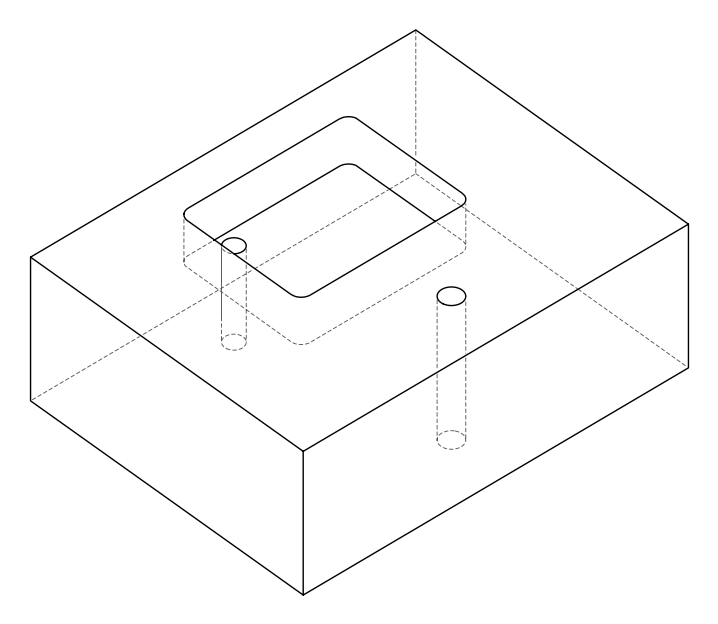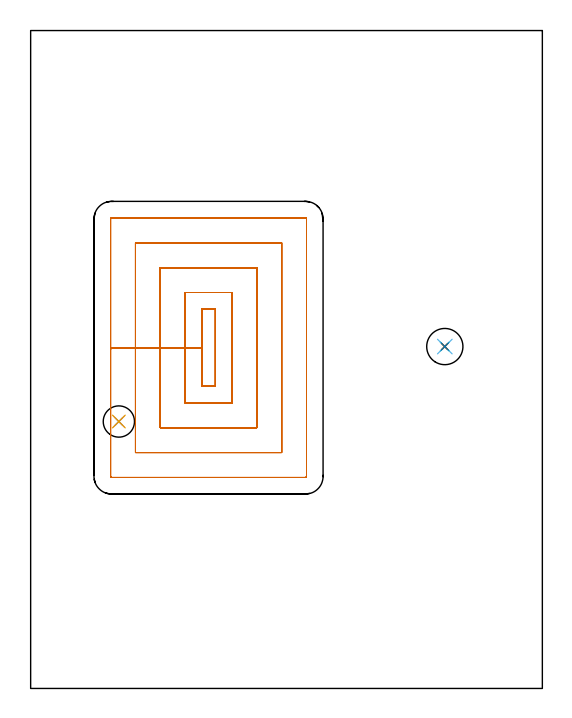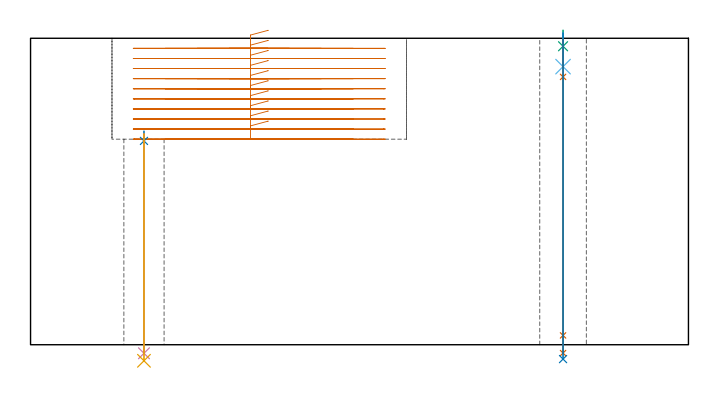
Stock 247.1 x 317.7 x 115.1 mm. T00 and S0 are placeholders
(PLAN: 8 operations, 6 tool changes, 29.3 min)
(1 MILL_RECTANGULAR_POCKET | POCKET_RECTANGULAR_STRAIGHT | NXT0201_012 | Follow Part, ap 4, ae 75% | 27.41 min | 590032 mm3)
(2 SPOT_DRILL | STEP1HOLE | NXT0321_9005460120000 | 0.04 min | 2 mm3)
(3 SPOT_DRILL_1 | STEP1HOLE_1 | NXT0321_9005460120000 | 0.05 min | 193 mm3)
(4 DRILL_THROUGH_HOLE_INTO_CENTER | STEP1HOLE | NXT0301_065 | 0.34 min | 5310 mm3)
(5 DRILL_TO_ENLARGE_THROUGH_HOLE | STEP1HOLE | UGT0301_281 | 0.35 min | 8486 mm3)
(6 DRILL_BLIND_HOLE_INTO_CENTER | STEP1HOLE_1 | NXT0301_042 | 0.05 min | 287 mm3)
(7 GUN_DRILL_THROUGH_HOLE | STEP1HOLE_1 | UGT0307_003 | 0.56 min | 4049 mm3)
(8 SPADE_DRILL_TO_ENLARGE_THROUGH_HOLE | STEP1HOLE_1 | UGT0306_008 | 0.49 min | 23138 mm3)
(TOOL NXT0201_012 | ENDMILL 16mm [2P460-1600-NA 1630] | D16 FL38 Z6)
(TOOL NXT0321_9005460120000 | NC Spot Drill, 142deg, 12mm, Carbide, Uncoated | D12 PA142 FL30 Z2)
(TOOL NXT0301_065 | Carbide Drill 9.4mm [860.1-0940-075A1-MM 2214] | D9.4 PA140 FL98 Z2)
(TOOL UGT0301_281 | Twist Drill 15.1 mm | D15.1 PA118 FL120 Z2)
(TOOL NXT0301_042 | Carbide Drill 7.1mm [860.1-0710-057A1-MM 2214] | D7.1 PA140 FL85 Z2)
(TOOL UGT0307_003 | Gun Drill 7 mm | D7 PA130 FL24 Z1)
(TOOL UGT0306_008 | Spade Drill 17.5mm | D17.5 PA132 FL10 Z2)
(OP 1 MILL_RECTANGULAR_POCKET)
G17 G21 G94 G90
T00 M6
G54
G17 G0 G90 X89.2 Y183.109 S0 M3
G43 Z125.1 H1
Z118.1
G94 G1 Y183.2 Z118.076 F250.
X82.6 Z116.307
Y164.55 Z111.31
Y145.9 F500.
X89.2
Y183.2
X82.6
Y164.55
X74.6
Y137.9
X97.2
Y191.2
X74.6
Y164.55
X62.6
Y125.9
X109.2
Y203.2
X62.6
Y164.55
X50.6
Y113.9
X121.2
Y215.2
X50.6
Y164.55
X38.6
Y102.4
G3 X39.1 Y101.9 R0.5
G1 X132.7
G3 X133.2 Y102.4 R0.5
G1 Y226.7
G3 X132.7 Y227.2 R0.5
G1 X39.1
G3 X38.6 Y226.7 R0.5
G1 Y164.55
Y163.55
G0 X89.2 Y183.109 Z114.31
G1 Y183.2 Z114.286 F250.
X82.6 Z112.517
Y164.55 Z107.52
Y145.9 F500.
X89.2
Y183.2
X82.6
Y164.55
X74.6
Y137.9
X97.2
Y191.2
X74.6
Y164.55
X62.6
Y125.9
X109.2
Y203.2
X62.6
Y164.55
X50.6
Y113.9
X121.2
Y215.2
X50.6
Y164.55
X38.6
Y102.4
G3 X39.1 Y101.9 R0.5
G1 X132.7
G3 X133.2 Y102.4 R0.5
G1 Y226.7
G3 X132.7 Y227.2 R0.5
G1 X39.1
G3 X38.6 Y226.7 R0.5
G1 Y164.55
Y163.55
G0 X89.2 Y183.109 Z110.52
G1 Y183.2 Z110.496 F250.
X82.6 Z108.727
Y164.55 Z103.73
Y145.9 F500.
X89.2
Y183.2
X82.6
Y164.55
X74.6
Y137.9
X97.2
Y191.2
X74.6
Y164.55
X62.6
Y125.9
X109.2
Y203.2
X62.6
Y164.55
X50.6
Y113.9
X121.2
Y215.2
X50.6
Y164.55
X38.6
Y102.4
G3 X39.1 Y101.9 R0.5
G1 X132.7
G3 X133.2 Y102.4 R0.5
G1 Y226.7
G3 X132.7 Y227.2 R0.5
G1 X39.1
G3 X38.6 Y226.7 R0.5
G1 Y164.55
Y163.55
G0 X89.2 Y183.109 Z106.73
G1 Y183.2 Z106.706 F250.
X82.6 Z104.937
Y164.55 Z99.94
Y145.9 F500.
X89.2
Y183.2
X82.6
Y164.55
X74.6
Y137.9
X97.2
Y191.2
X74.6
Y164.55
X62.6
Y125.9
X109.2
Y203.2
X62.6
Y164.55
X50.6
Y113.9
X121.2
Y215.2
X50.6
Y164.55
X38.6
Y102.4
G3 X39.1 Y101.9 R0.5
G1 X132.7
G3 X133.2 Y102.4 R0.5
G1 Y226.7
G3 X132.7 Y227.2 R0.5
G1 X39.1
G3 X38.6 Y226.7 R0.5
G1 Y164.55
Y163.55
G0 X89.2 Y183.109 Z102.94
G1 Y183.2 Z102.916 F250.
X82.6 Z101.147
Y164.55 Z96.15
Y145.9 F500.
X89.2
Y183.2
X82.6
Y164.55
X74.6
Y137.9
X97.2
Y191.2
X74.6
Y164.55
X62.6
Y125.9
X109.2
Y203.2
X62.6
Y164.55
X50.6
Y113.9
X121.2
Y215.2
X50.6
Y164.55
X38.6
Y102.4
G3 X39.1 Y101.9 R0.5
G1 X132.7
G3 X133.2 Y102.4 R0.5
G1 Y226.7
G3 X132.7 Y227.2 R0.5
G1 X39.1
G3 X38.6 Y226.7 R0.5
G1 Y164.55
Y163.55
G0 X89.2 Y183.109 Z99.15
G1 Y183.2 Z99.126 F250.
X82.6 Z97.357
Y164.55 Z92.36
Y145.9 F500.
X89.2
Y183.2
X82.6
Y164.55
X74.6
Y137.9
X97.2
Y191.2
X74.6
Y164.55
X62.6
Y125.9
X109.2
Y203.2
X62.6
Y164.55
X50.6
Y113.9
X121.2
Y215.2
X50.6
Y164.55
X38.6
Y102.4
G3 X39.1 Y101.9 R0.5
G1 X132.7
G3 X133.2 Y102.4 R0.5
G1 Y226.7
G3 X132.7 Y227.2 R0.5
G1 X39.1
G3 X38.6 Y226.7 R0.5
G1 Y164.55
Y163.55
G0 X89.2 Y183.109 Z95.36
G1 Y183.2 Z95.336 F250.
X82.6 Z93.567
Y164.55 Z88.57
Y145.9 F500.
X89.2
Y183.2
X82.6
Y164.55
X74.6
Y137.9
X97.2
Y191.2
X74.6
Y164.55
X62.6
Y125.9
X109.2
Y203.2
X62.6
Y164.55
X50.6
Y113.9
X121.2
Y215.2
X50.6
Y164.55
X38.6
Y102.4
G3 X39.1 Y101.9 R0.5
G1 X132.7
G3 X133.2 Y102.4 R0.5
G1 Y226.7
G3 X132.7 Y227.2 R0.5
G1 X39.1
G3 X38.6 Y226.7 R0.5
G1 Y164.55
Y163.55
G0 X89.2 Y183.109 Z91.57
G1 Y183.2 Z91.546 F250.
X82.6 Z89.777
Y164.55 Z84.78
Y145.9 F500.
X89.2
Y183.2
X82.6
Y164.55
X74.6
Y137.9
X97.2
Y191.2
X74.6
Y164.55
X62.6
Y125.9
X109.2
Y203.2
X62.6
Y164.55
X50.6
Y113.9
X121.2
Y215.2
X50.6
Y164.55
X38.6
Y102.4
G3 X39.1 Y101.9 R0.5
G1 X132.7
G3 X133.2 Y102.4 R0.5
G1 Y226.7
G3 X132.7 Y227.2 R0.5
G1 X39.1
G3 X38.6 Y226.7 R0.5
G1 Y164.55
Y163.55
G0 X89.2 Y183.109 Z87.78
G1 Y183.2 Z87.756 F250.
X82.6 Z85.987
Y164.55 Z80.99
Y145.9 F500.
X89.2
Y183.2
X82.6
Y164.55
X74.6
Y137.9
X97.2
Y191.2
X74.6
Y164.55
X62.6
Y125.9
X109.2
Y203.2
X62.6
Y164.55
X50.6
Y113.9
X121.2
Y215.2
X50.6
Y164.55
X38.6
Y102.4
G3 X39.1 Y101.9 R0.5
G1 X132.7
G3 X133.2 Y102.4 R0.5
G1 Y226.7
G3 X132.7 Y227.2 R0.5
G1 X39.1
G3 X38.6 Y226.7 R0.5
G1 Y164.55
Y163.55
G0 X89.2 Y183.109 Z83.99
G1 Y183.2 Z83.966 F250.
X82.6 Z82.197
Y164.55 Z77.2
Y145.9 F500.
X89.2
Y183.2
X82.6
Y164.55
X74.6
Y137.9
X97.2
Y191.2
X74.6
Y164.55
X62.6
Y125.9
X109.2
Y203.2
X62.6
Y164.55
X50.6
Y113.9
X121.2
Y215.2
X50.6
Y164.55
X38.6
Y102.4
G3 X39.1 Y101.9 R0.5
G1 X132.7
G3 X133.2 Y102.4 R0.5
G1 Y226.7
G3 X132.7 Y227.2 R0.5
G1 X39.1
G3 X38.6 Y226.7 R0.5
G1 Y164.55
Y163.55
G0 Z125.1
M5
M2
(OP 2 SPOT_DRILL)
G17 G21 G94 G90
T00 M6
G54
G17 G0 G90 X42.6 Y128.9 S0 M3
G43 Z125.1 H0
G94 G81 G98 Z76.55 F250. R80.2
G80
M5
M2
(OP 3 SPOT_DRILL_1)
G17 G21 G94 G90
T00 M6
G54
G17 G0 G90 X200. Y165.1 S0 M3
G43 Z125.1 H0
G94 G81 G98 Z112.1 F250. R118.1
G80
M5
M2
(OP 4 DRILL_THROUGH_HOLE_INTO_CENTER)
G17 G21 G94 G90
T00 M6
G54
G17 G0 G90 X42.6 Y128.9 S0 M3
G43 Z125.1 H1
G94 G73 G98 Z-3.211 F250. Q8.935 R79.2
G80
M5
M2
(OP 5 DRILL_TO_ENLARGE_THROUGH_HOLE)
G17 G21 G94 G90
T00 M6
G54
G17 G0 G90 X42.6 Y128.9 S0 M3
G43 Z125.1 H0
G94 G73 G98 Z-6.036 F250. Q13.873 R79.2
G80
M5
M2
(OP 6 DRILL_BLIND_HOLE_INTO_CENTER)
G17 G21 G94 G90
T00 M6
G54
G17 G0 G90 X200. Y165.1 S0 M3
G43 Z125.1 H1
G94 G81 G98 Z104.45 F250. R117.1
G80
M5
M2
(OP 7 GUN_DRILL_THROUGH_HOLE)
G17 G21 G94 G90
T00 M6
G54
G17 G0 G90 X200. Y165.1 M8
G43 Z125.1 H0
Z114.911
S716 M3
G94 G1 Z100.592 F125. M26
G4 X.084
Z3.5 F250.
G4 X.084
Z-3.132 F125.
G4 X.084
M5
M9
G0 Z114.911
Z125.1
M2
(OP 8 SPADE_DRILL_TO_ENLARGE_THROUGH_HOLE)
G17 G21 G94 G90
T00 M6
G54
G17 G0 G90 X200. Y165.1 S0 M3
G43 Z125.1 H0
G94 G73 G98 Z-5.396 F250. Q17.214 R117.1
G80
M5
M2
